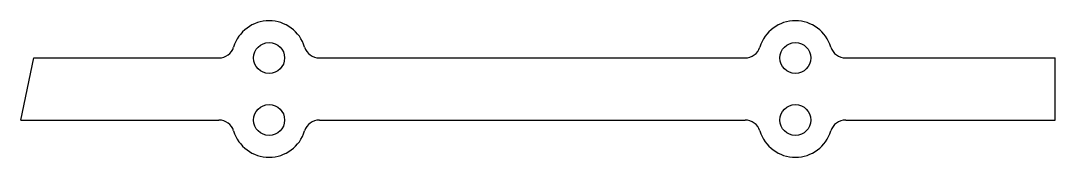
# Model space of a CAD drawing. Extents: x 0 to 334, y 0 to 44.
import ezdxf

# ---------------------------------------------------------------- set-up
doc = ezdxf.new("R2010")
doc.units = 0
doc.layers.get('0').update_dxf_attribs({"linetype": 'CONTINUOUS'})

msp = doc.modelspace()

# ---------------------------------------------------------------- linework, layer by layer
for p, q in [((0, 12), (4.22, 32)), ((4.22, 32), (64.01, 32)), ((96.5, 32), (234.01, 32)), ((266.5, 32), (334.22, 32)), ((334.22, 12), (334.22, 32)), ((0, 12), (64.01, 12)), ((96.5, 12), (234.01, 12)), ((266.5, 12), (334.22, 12))]:
    msp.add_line(p, q)
for centre in [(80.25, 32), (250.25, 32), (80.25, 12), (250.25, 12)]:
    msp.add_circle(centre, 5)
for centre, radius, start, end in [((80.25, 32), 12, 17.1046, 162.8954), ((250.25, 32), 12, 17.1046, 162.8954), ((64.01, 37), 5, 270, 342.8954), ((96.5, 37), 5, 197.1046, 270), ((234.01, 37), 5, 270, 342.8954), ((266.5, 37), 5, 197.1046, 270), ((64.01, 7), 5, 17.1046, 90), ((96.5, 7), 5, 90, 162.8954), ((234.01, 7), 5, 17.1046, 90), ((266.5, 7), 5, 90, 162.8954), ((80.25, 12), 12, 197.1046, 342.8954), ((250.25, 12), 12, 197.1046, 342.8954)]:
    msp.add_arc(centre, radius, start, end)

doc.saveas('drawing.dxf')
